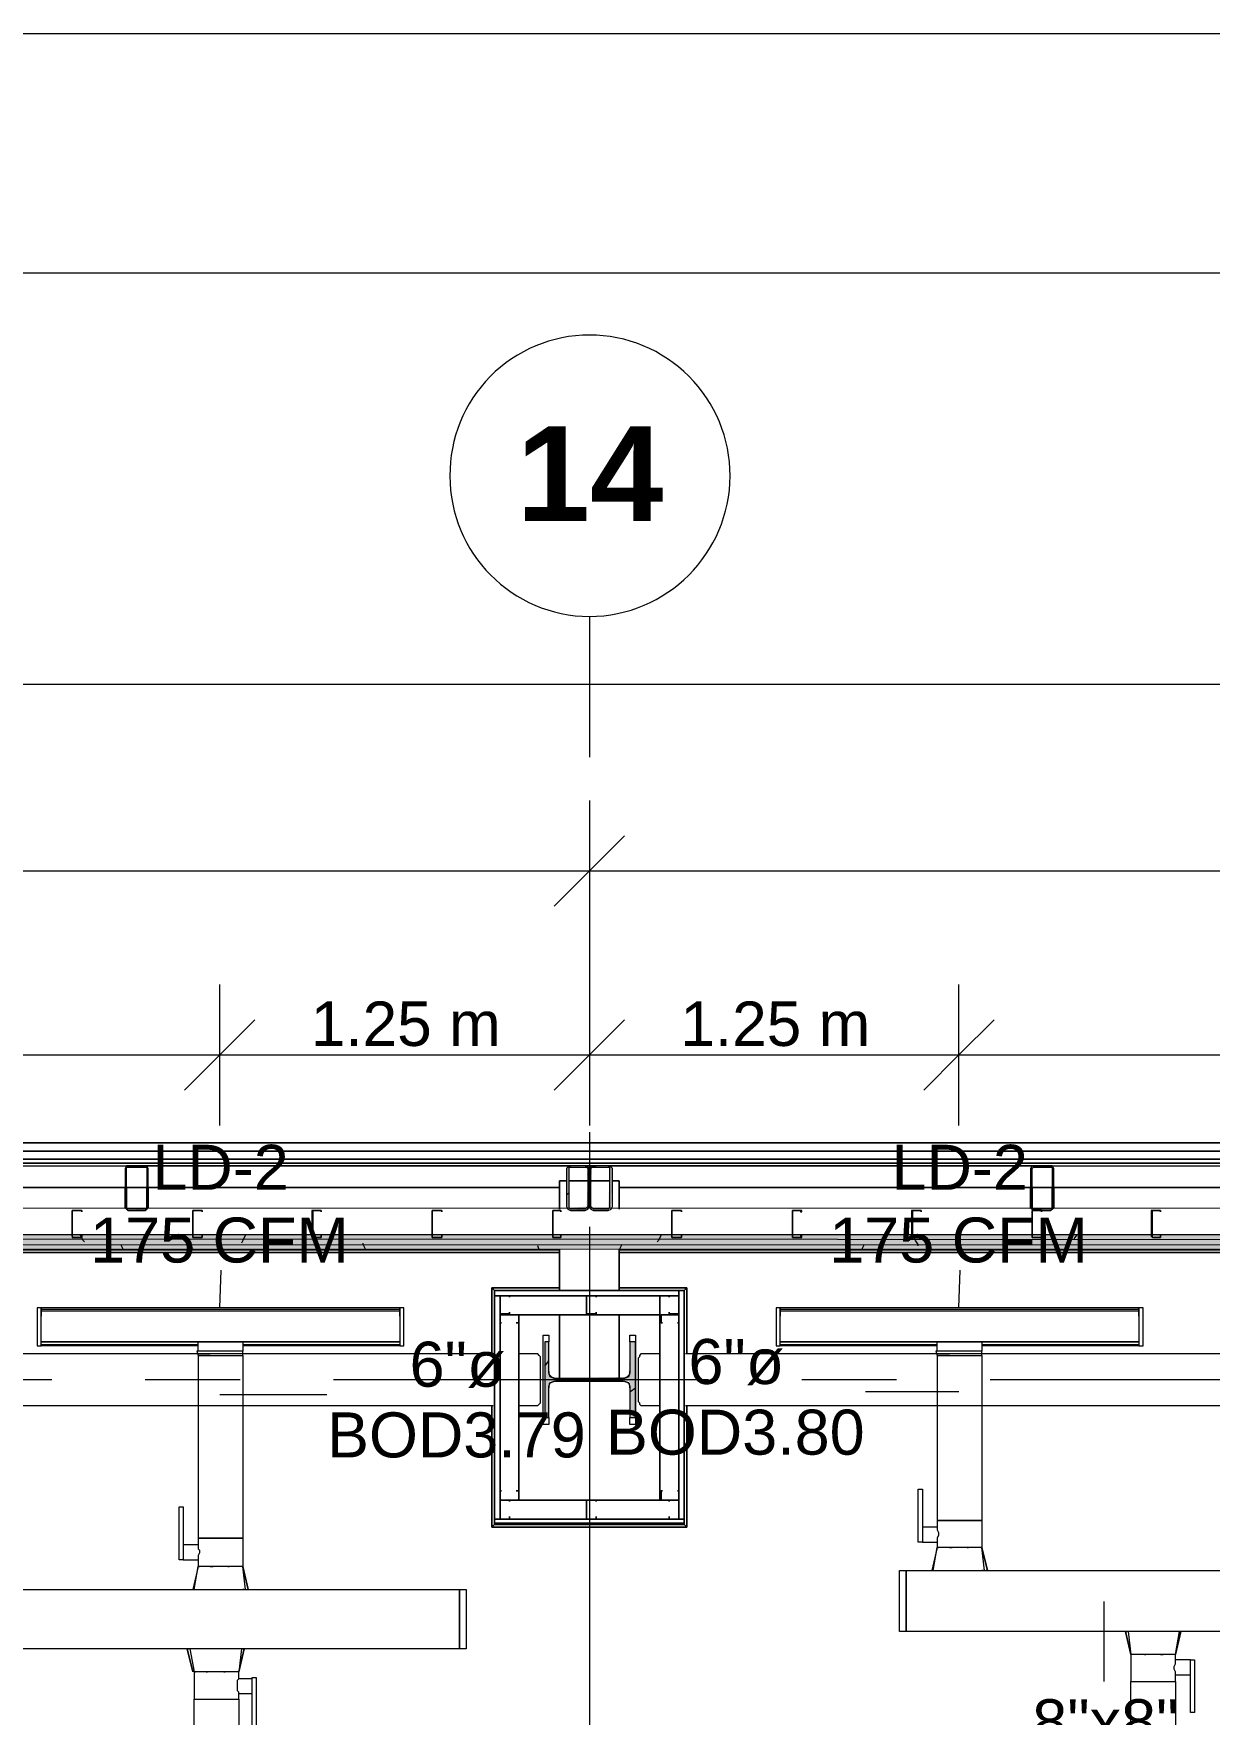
# Model space of a CAD drawing. Header units: metres. Extents: x 98 to 337, y -7 to 53.
# Drawn here: x 124.45 to 128.42, y 47.71 to 53.4 of the extents above; entities that cross this region are included whole.
import ezdxf

# ---------------------------------------------------------------- set-up
doc = ezdxf.new("R2010")
doc.units = ezdxf.units.M
doc.layers.add('HVAC - Ductos', color=5, linetype='Continuous', lineweight=0)
doc.layers.add('PDF_Text', color=7, linetype='Continuous', lineweight=0)
doc.layers.add('PDF_Geometry', color=7, linetype='Continuous', lineweight=0, true_color=0xaaaaaa)
doc.layers.add('PDF_Solid Fills', color=7, linetype='Continuous', lineweight=0, true_color=0xffffff)
doc.styles.add('PDF Helvetica', font='')
doc.styles.add('PDF Helvetica Bold', font='')
doc.styles.get('PDF Helvetica').set_extended_font_data('Helvetica')
doc.styles.get('PDF Helvetica Bold').set_extended_font_data('Helvetica', bold=True)

msp = doc.modelspace()

# ---------------------------------------------------------------- hatches: boundary and pattern name
at = {"layer": 'PDF_Solid Fills', "lineweight": 0, "transparency": 33554559}
h = msp.add_hatch(color=256, dxfattribs=at)
h.paths.add_polyline_path([(124.8282, 49.5557), (124.8282, 49.4228), (124.8327, 49.5557)])
h.paths.add_polyline_path([(124.7595, 49.5557), (124.7549, 49.5557), (124.7549, 49.4228)])
h.paths.add_polyline_path([(124.8327, 49.5603), (124.8327, 49.5649), (124.8282, 49.5649)])
h.paths.add_polyline_path([(124.8236, 49.5603), (124.8236, 49.5649), (124.7641, 49.5649)])
h.paths.add_polyline_path([(124.8236, 49.4137), (124.8236, 49.4183), (124.7641, 49.4183)])
for points in [[(126.2485, 49.4274), (126.2531, 49.4274), (126.2531, 49.4183), (126.2622, 49.4183), (126.3126, 49.4137), (126.3126, 49.4183), (126.3218, 49.4228), (126.3264, 49.5597), (126.3264, 49.5603), (126.3218, 49.5603), (126.3172, 49.4274), (126.2576, 49.4228), (126.2576, 49.5603), (126.3218, 49.5649), (126.2531, 49.5649), (126.2485, 49.5603)], [(158.9939, 49.3266), (142.4356, 49.3312), (105.9562, 49.3312), (105.9562, 49.3175), (158.9939, 49.3175)], [(158.9801, 49.2946), (158.9801, 49.3175), (105.9562, 49.3175), (105.9562, 49.2992), (158.9618, 49.2992)], [(105.9562, 49.2854), (158.9573, 49.2854), (158.9618, 49.2808), (158.9618, 49.2808), (158.9618, 49.2992), (105.9562, 49.2992)], [(126.4639, 48.9692), (126.4593, 48.8548), (126.4455, 48.8502), (126.2072, 48.8456), (126.2072, 48.8502), (126.1935, 48.8502), (126.1935, 48.8639), (126.189, 48.8639), (126.189, 48.9692), (126.1752, 48.9692), (126.1752, 48.7127), (126.189, 48.7127), (126.189, 48.8226), (126.1935, 48.8364), (126.4593, 48.8364), (126.4639, 48.8318), (126.4639, 48.7127), (126.4822, 48.7127), (126.4822, 48.9692)]]:
    msp.add_hatch(color=256, dxfattribs=at).paths.add_polyline_path(points)
h = msp.add_hatch(color=256, dxfattribs=at)
h.paths.add_polyline_path([(126.331, 49.4274), (126.331, 49.4183), (126.3401, 49.4228), (126.3356, 49.4274)])
h.paths.add_polyline_path([(126.3264, 49.4274), (126.331, 49.432), (126.3356, 49.5603), (126.3951, 49.5603), (126.3905, 49.4228), (126.3997, 49.4183), (126.3997, 49.4228), (126.4043, 49.5597), (126.4043, 49.5603), (126.3997, 49.5649), (126.331, 49.5649), (126.3264, 49.5603)])
h.paths.add_polyline_path([(126.3905, 49.4137), (126.3905, 49.4183), (126.3401, 49.4183)])
h = msp.add_hatch(color=256, dxfattribs=at)
h.paths.add_polyline_path([(127.8933, 49.5557), (127.8933, 49.4228), (127.8979, 49.5557)])
h.paths.add_polyline_path([(127.8246, 49.5557), (127.82, 49.5557), (127.82, 49.4228)])
h.paths.add_polyline_path([(127.8979, 49.5603), (127.8979, 49.5649), (127.8933, 49.5649)])
h.paths.add_polyline_path([(127.8888, 49.5603), (127.8888, 49.5649), (127.8246, 49.5649)])
h.paths.add_polyline_path([(127.8246, 49.4137), (127.8888, 49.4183), (127.8292, 49.4228), (127.8246, 49.4228)])

# ---------------------------------------------------------------- linework, layer by layer
at = {"layer": 'HVAC - Ductos', "lineweight": 0}
for points in [[(124.4571, 49.0839), (124.4571, 48.9555), (124.4708, 48.9555), (124.4708, 49.0839)], [(124.4708, 49.0747), (125.685, 49.0747), (125.685, 48.9692), (124.4708, 48.9692)], [(125.6987, 49.0839), (125.685, 49.0839), (125.685, 48.9555), (125.6987, 48.9555)], [(126.9587, 49.0839), (126.9587, 48.9555), (126.9724, 48.9555), (126.9724, 49.0839)], [(126.9724, 49.0747), (128.1865, 49.0747), (128.1865, 48.9692), (126.9724, 48.9692)], [(128.2003, 49.0839), (128.1865, 49.0839), (128.1865, 48.9555), (128.2003, 48.9555)], [(125.685, 48.9692), (124.4708, 48.9692)], [(128.1865, 48.9692), (126.9724, 48.9692)], [(127.4398, 48.4699), (127.4534, 48.4699), (127.4534, 48.2912), (127.4398, 48.2912)], [(124.9381, 48.4103), (124.9519, 48.4103), (124.9519, 48.2316), (124.9381, 48.2316)], [(127.5543, 48.2728), (127.5497, 48.2728), (127.5451, 48.2728), (127.5497, 48.2728)], [(127.6093, 48.2728), (127.6047, 48.2728)], [(125.0527, 48.2088), (125.0481, 48.2088), (125.0435, 48.2088), (125.0481, 48.2088)], [(125.1076, 48.2088), (125.1031, 48.2088)], [(127.3985, 48.195), (127.3985, 47.9888), (127.3756, 47.9888), (127.3756, 48.195)], [(129.4832, 47.9888), (127.3985, 47.9888), (127.3985, 48.195), (129.4832, 48.195)], [(123.9439, 48.1308), (125.8865, 48.1308), (125.8865, 47.9293), (123.9439, 47.9293)], [(125.8865, 47.9293), (125.8865, 48.1308), (125.9095, 48.1308), (125.9095, 47.9293)], [(128.2049, 47.9109), (128.2095, 47.9109)], [(128.2599, 47.9109), (128.2645, 47.9109), (128.269, 47.9109), (128.2645, 47.9109)], [(125.0894, 47.8514), (125.0939, 47.8514)], [(125.1993, 47.6544), (125.1856, 47.6544), (125.1856, 47.833), (125.1993, 47.833)]]:
    msp.add_lwpolyline(points, close=True, dxfattribs=at)
for points in [[(125.685, 49.0563), (125.685, 49.0609), (125.685, 49.0655), (125.685, 49.0839), (125.685, 49.0793), (124.4708, 49.0793), (124.4708, 49.0839), (124.4708, 49.0655), (124.4708, 49.0609), (124.4708, 49.0563)], [(125.685, 49.0839), (124.4708, 49.0839)], [(124.4708, 49.0609), (124.4708, 49.0655), (124.4708, 49.0701)], [(125.685, 49.0701), (125.685, 49.0655), (125.685, 49.0609)], [(128.1865, 49.0563), (128.1865, 49.0609), (128.1865, 49.0655), (128.1865, 49.0839), (128.1865, 49.0793), (126.9724, 49.0793), (126.9724, 49.0839), (126.9724, 49.0655), (126.9724, 49.0609), (126.9724, 49.0563)], [(128.1865, 49.0839), (126.9724, 49.0839)], [(126.9724, 49.0609), (126.9724, 49.0655), (126.9724, 49.0701)], [(128.1865, 49.0701), (128.1865, 49.0655), (128.1865, 49.0609)], [(124.4708, 49.0243), (124.4708, 49.0289)], [(124.4708, 49.0105), (124.4708, 49.0197)], [(125.685, 49.0289), (125.685, 49.0243)], [(125.685, 49.0197), (125.685, 49.0105)], [(126.9724, 49.0243), (126.9724, 49.0289)], [(126.9724, 49.0105), (126.9724, 49.0197)], [(128.1865, 49.0289), (128.1865, 49.0243)], [(128.1865, 49.0197), (128.1865, 49.0105)], [(125.0023, 48.9555), (124.4708, 48.9555), (124.4708, 48.9601), (124.4708, 48.9784), (124.4708, 48.9876)], [(124.4708, 48.9738), (124.4708, 48.9784), (124.4708, 48.983)], [(124.4708, 48.9601), (125.0023, 48.9601)], [(125.0023, 48.9372), (125.0023, 48.9692), (125.0114, 48.9692), (125.0252, 48.9692), (125.039, 48.9692), (125.0573, 48.9692), (125.0756, 48.9692), (125.0985, 48.9692), (125.1168, 48.9692), (125.1306, 48.9692), (125.1443, 48.9692), (125.1489, 48.9692), (125.1534, 48.9692), (125.1534, 48.9372), (125.1489, 48.9372), (125.1306, 48.9372), (125.1076, 48.9372), (125.0756, 48.9372), (125.0481, 48.9372), (125.0206, 48.9372), (125.0069, 48.9372), (124.9977, 48.9372), (125.0023, 48.9235), (125.0069, 48.9235), (125.0252, 48.9235), (125.0481, 48.9235), (125.0756, 48.9235), (125.1076, 48.9235), (125.1306, 48.9235), (125.1489, 48.9235), (125.1534, 48.9235), (125.1534, 48.9372)], [(125.685, 48.9876), (125.685, 48.9784), (125.685, 48.9601), (125.685, 48.9555), (125.1534, 48.9555)], [(125.1534, 48.9601), (125.685, 48.9601)], [(125.685, 48.983), (125.685, 48.9784), (125.685, 48.9738)], [(127.5039, 48.9555), (126.9724, 48.9555), (126.9724, 48.9601), (126.9724, 48.9784), (126.9724, 48.9876)], [(126.9724, 48.9738), (126.9724, 48.9784), (126.9724, 48.983)], [(126.9724, 48.9601), (127.5039, 48.9601)], [(127.5039, 48.9372), (127.5039, 48.9692), (127.5131, 48.9692), (127.5268, 48.9692), (127.5405, 48.9692), (127.5589, 48.9692), (127.5772, 48.9692), (127.6001, 48.9692), (127.6184, 48.9692), (127.6322, 48.9692), (127.6459, 48.9692), (127.6505, 48.9692), (127.6551, 48.9692), (127.6551, 48.9372), (127.6505, 48.9372), (127.6322, 48.9372), (127.6093, 48.9372), (127.5772, 48.9372), (127.5497, 48.9372), (127.5222, 48.9372), (127.5085, 48.9372), (127.4993, 48.9372), (127.5039, 48.9235), (127.5085, 48.9235), (127.5268, 48.9235), (127.5497, 48.9235), (127.5772, 48.9235), (127.6093, 48.9235), (127.6322, 48.9235), (127.6505, 48.9235), (127.6551, 48.9235), (127.6551, 48.9372)], [(128.1865, 48.9876), (128.1865, 48.9784), (128.1865, 48.9601), (128.1865, 48.9555), (127.6551, 48.9555)], [(127.6551, 48.9601), (128.1865, 48.9601)], [(128.1865, 48.983), (128.1865, 48.9784), (128.1865, 48.9738)], [(125.1489, 48.9235), (125.1534, 48.9235), (125.1534, 48.305), (125.1489, 48.305), (125.1443, 48.305), (125.1306, 48.305), (125.1168, 48.305), (125.0985, 48.305), (125.0756, 48.305), (125.0573, 48.305), (125.039, 48.305), (125.0252, 48.305), (125.0114, 48.305), (125.0023, 48.305), (125.0023, 48.282), (124.9519, 48.282), (124.9519, 48.2774), (124.9519, 48.2683), (124.9519, 48.2637), (124.9519, 48.2592), (124.9519, 48.25), (124.9519, 48.2454), (124.9519, 48.2408), (124.9519, 48.2362), (124.9519, 48.2316), (125.0023, 48.2316), (125.0023, 48.2088), (125.0069, 48.2088), (125.0023, 48.2088)], [(125.0435, 48.9235), (125.039, 48.9235), (125.0252, 48.9235), (125.0114, 48.9235), (125.0069, 48.9235), (125.0023, 48.9235), (125.0023, 48.305), (125.0114, 48.305), (125.0252, 48.305), (125.039, 48.305), (125.0573, 48.305), (125.0756, 48.305), (125.0985, 48.305), (125.1168, 48.305), (125.1306, 48.305), (125.1443, 48.305), (125.1489, 48.305), (125.1534, 48.305), (125.1534, 48.2088), (125.1489, 48.2088), (125.1443, 48.2088), (125.1306, 48.2088), (125.1168, 48.2088), (125.0985, 48.2088), (125.0756, 48.2088), (125.0573, 48.2088), (125.039, 48.2088), (125.0252, 48.2088), (125.0114, 48.2088), (125.0069, 48.2088), (125.0023, 48.2088), (124.9839, 48.1308)], [(125.0527, 48.9235), (125.0573, 48.9235), (125.0756, 48.9235), (125.0985, 48.9235), (125.1031, 48.9235)], [(125.0985, 48.9372), (125.0894, 48.9372)], [(125.1076, 48.9235), (125.1168, 48.9235), (125.1306, 48.9235), (125.1443, 48.9235)], [(127.6505, 48.9235), (127.6551, 48.9235), (127.6551, 48.3645), (127.6505, 48.3645), (127.6459, 48.3645), (127.6322, 48.3645), (127.6184, 48.3645), (127.6001, 48.3645), (127.5772, 48.3645), (127.5589, 48.3645), (127.5405, 48.3645), (127.5268, 48.3645), (127.5131, 48.3645), (127.5039, 48.3645), (127.5039, 48.3416), (127.4534, 48.3416), (127.4534, 48.337), (127.4534, 48.3324), (127.4534, 48.3232), (127.4534, 48.3187), (127.4534, 48.3095), (127.4534, 48.305), (127.4534, 48.3004), (127.4534, 48.2958), (127.4534, 48.2912), (127.5039, 48.2912), (127.5039, 48.2728), (127.5085, 48.2728), (127.5039, 48.2728)], [(127.5451, 48.9235), (127.5405, 48.9235), (127.5268, 48.9235), (127.5131, 48.9235), (127.5085, 48.9235), (127.5039, 48.9235), (127.5039, 48.3645), (127.5131, 48.3645), (127.5268, 48.3645), (127.5405, 48.3645), (127.5589, 48.3645), (127.5772, 48.3645), (127.6001, 48.3645), (127.6184, 48.3645), (127.6322, 48.3645), (127.6459, 48.3645), (127.6505, 48.3645), (127.6551, 48.3645), (127.6551, 48.2728), (127.6505, 48.2728), (127.6459, 48.2728), (127.6322, 48.2728), (127.6184, 48.2728), (127.6001, 48.2728), (127.5772, 48.2728), (127.5589, 48.2728), (127.5405, 48.2728), (127.5268, 48.2728), (127.5131, 48.2728), (127.5085, 48.2728), (127.5039, 48.2728), (127.4856, 48.195)], [(127.5543, 48.9235), (127.5589, 48.9235), (127.5772, 48.9235), (127.6001, 48.9235), (127.6047, 48.9235)], [(127.6093, 48.9235), (127.6184, 48.9235), (127.6322, 48.9235), (127.6459, 48.9235)], [(127.5039, 48.3416), (127.5039, 48.337), (127.5039, 48.3324), (127.5085, 48.3232), (127.5085, 48.3141), (127.5039, 48.305), (127.5039, 48.3004), (127.5039, 48.2958), (127.5039, 48.2912)], [(125.0023, 48.282), (125.0023, 48.2774), (125.0023, 48.2683), (125.0069, 48.2637), (125.0069, 48.2546), (125.0023, 48.2454), (125.0023, 48.2362), (125.0023, 48.2316)], [(127.4901, 48.195), (127.5039, 48.2728), (127.4856, 48.195), (127.4901, 48.195), (127.4947, 48.195), (127.5039, 48.195)], [(127.6597, 48.195), (127.6551, 48.195), (127.6643, 48.195), (127.6551, 48.2728)], [(127.6734, 48.195), (127.6551, 48.2728), (127.6734, 48.195)], [(124.9885, 48.1308), (125.0023, 48.2088), (124.9839, 48.1308), (124.9885, 48.1308), (124.9931, 48.1308), (125.0023, 48.1308)], [(125.158, 48.1308), (125.1534, 48.1308), (125.1626, 48.1308), (125.1534, 48.2088)], [(125.1718, 48.1308), (125.1534, 48.2088), (125.1718, 48.1308)], [(127.5085, 48.195), (127.5268, 48.195)], [(127.5314, 48.195), (127.536, 48.195), (127.5451, 48.195), (127.5589, 48.195), (127.5635, 48.195), (127.568, 48.195), (127.5909, 48.195), (127.5955, 48.195), (127.6001, 48.195), (127.6139, 48.195), (127.623, 48.195), (127.6276, 48.195), (127.6322, 48.195), (127.6505, 48.195)], [(127.6734, 48.195), (127.6689, 48.195)], [(125.0069, 48.1308), (125.0252, 48.1308)], [(125.0298, 48.1308), (125.0344, 48.1308), (125.0435, 48.1308), (125.0573, 48.1308), (125.0618, 48.1308), (125.0664, 48.1308), (125.0894, 48.1308), (125.0939, 48.1308), (125.0985, 48.1308), (125.1122, 48.1308), (125.1214, 48.1308), (125.126, 48.1308), (125.1306, 48.1308), (125.1489, 48.1308)], [(125.1672, 48.1308), (125.1718, 48.1308)], [(128.1591, 47.9888), (128.1499, 47.9888), (128.1453, 47.9888), (128.1407, 47.9888), (128.1591, 47.9109), (128.1407, 47.9888), (128.1453, 47.9888)], [(128.1499, 47.9888), (128.1591, 47.9109)], [(128.3057, 47.9888), (128.2873, 47.9888), (128.2827, 47.9888), (128.2782, 47.9888), (128.269, 47.9888), (128.2553, 47.9888), (128.2507, 47.9888), (128.2461, 47.9888), (128.2232, 47.9888), (128.2187, 47.9888), (128.2141, 47.9888), (128.2003, 47.9888), (128.1911, 47.9888), (128.1865, 47.9888), (128.182, 47.9888), (128.1637, 47.9888)], [(128.3286, 47.9888), (128.324, 47.9888), (128.3194, 47.9888), (128.3103, 47.9888)], [(128.3286, 47.9888), (128.3103, 47.9109), (128.3286, 47.9888)], [(128.3103, 47.9109), (128.324, 47.9888)], [(124.9885, 47.9293), (124.9793, 47.9293), (124.9747, 47.9293), (124.9702, 47.9293), (124.9656, 47.9293), (124.9702, 47.9293), (124.9656, 47.9293), (124.9702, 47.9293)], [(124.9656, 47.9293), (124.9839, 47.8514), (124.9656, 47.9293)], [(124.9747, 47.9293), (124.9885, 47.8514), (124.9931, 47.8514)], [(125.1534, 47.9293), (125.158, 47.9293), (125.1398, 47.8514), (125.1352, 47.8514), (125.1306, 47.8514), (125.126, 47.8514), (125.1168, 47.8514), (125.0985, 47.8514), (125.0802, 47.8514), (125.0618, 47.8514), (125.0435, 47.8514), (125.0252, 47.8514), (125.0069, 47.8514), (124.9977, 47.8514), (124.9931, 47.8514), (124.9885, 47.8514), (124.9885, 47.7597), (124.9977, 47.7597), (125.0069, 47.7597), (125.0252, 47.7597), (125.0435, 47.7597), (125.0618, 47.7597), (125.0802, 47.7597), (125.0985, 47.7597), (125.1168, 47.7597), (125.126, 47.7597), (125.1352, 47.7597), (125.1398, 47.7597), (125.1398, 47.778), (125.1856, 47.778)], [(125.0114, 47.9293), (125.0069, 47.9293), (124.9931, 47.9293)], [(125.0435, 47.9293), (125.0298, 47.9293), (125.0206, 47.9293), (125.016, 47.9293)], [(125.0756, 47.9293), (125.0527, 47.9293), (125.0481, 47.9293)], [(125.1489, 47.9293), (125.1398, 47.8514), (125.158, 47.9293), (125.1534, 47.9293), (125.1443, 47.9293), (125.1352, 47.9293), (125.1168, 47.9293), (125.1076, 47.9293), (125.0939, 47.9293), (125.0848, 47.9293), (125.0802, 47.9293)], [(128.3607, 47.8926), (128.3744, 47.8926), (128.3744, 47.7139), (128.3607, 47.7139), (128.3607, 47.8926), (128.3103, 47.8926), (128.3103, 47.9109), (128.3057, 47.9109), (128.3011, 47.9109), (128.2873, 47.9109), (128.2736, 47.9109), (128.2553, 47.9109), (128.2369, 47.9109), (128.2141, 47.9109), (128.1957, 47.9109), (128.182, 47.9109), (128.1682, 47.9109), (128.1637, 47.9109), (128.1591, 47.9109), (128.1591, 47.8193), (128.1637, 47.8193), (128.1682, 47.8193), (128.182, 47.8193), (128.1957, 47.8193), (128.2141, 47.8193), (128.2369, 47.8193), (128.2553, 47.8193), (128.2736, 47.8193), (128.2873, 47.8193), (128.3011, 47.8193), (128.3103, 47.8193), (128.3103, 47.8422), (128.3607, 47.8422), (128.3607, 47.8468), (128.3607, 47.8514), (128.3607, 47.8605), (128.3607, 47.8651), (128.3607, 47.8696), (128.3607, 47.8788), (128.3607, 47.8834), (128.3607, 47.888)], [(128.1865, 47.9109), (128.182, 47.9109)], [(128.2369, 47.9109), (128.2324, 47.9109)], [(128.3057, 47.9109), (128.3011, 47.9109)], [(128.3103, 47.8422), (128.3103, 47.8468), (128.3103, 47.8514), (128.3057, 47.8605), (128.3057, 47.8696), (128.3103, 47.8788), (128.3103, 47.8834), (128.3103, 47.888), (128.3103, 47.8926)], [(125.0114, 47.8514), (125.0069, 47.8514)], [(125.039, 47.8514), (125.0344, 47.8514), (125.0298, 47.8514), (125.0344, 47.8514)], [(125.0664, 47.8514), (125.0618, 47.8514), (125.0573, 47.8514)], [(125.1168, 47.8514), (125.1122, 47.8514)], [(125.1306, 47.8514), (125.126, 47.8514)], [(125.1856, 47.7826), (125.1856, 47.7872), (125.1856, 47.7918), (125.1856, 47.801), (125.1856, 47.8055), (125.1856, 47.8101), (125.1856, 47.8193), (125.1856, 47.8239), (125.1856, 47.8285), (125.1398, 47.8285), (125.1398, 47.8514), (125.1352, 47.8514)], [(125.1398, 47.778), (125.1398, 47.7826), (125.1352, 47.7872), (125.1352, 47.7918), (125.1352, 47.801), (125.1352, 47.8101), (125.1352, 47.8193), (125.1352, 47.8239), (125.1398, 47.8285)], [(128.1591, 46.7151), (128.1591, 47.8193), (128.1637, 47.8193), (128.1682, 47.8193), (128.182, 47.8193), (128.1957, 47.8193), (128.2141, 47.8193), (128.2369, 47.8193), (128.2553, 47.8193), (128.2736, 47.8193), (128.2873, 47.8193), (128.3011, 47.8193), (128.3103, 47.8193), (128.3103, 46.7151)], [(124.9885, 46.683), (124.9885, 47.7597), (124.9977, 47.7597), (125.0069, 47.7597), (125.0252, 47.7597), (125.0435, 47.7597), (125.0618, 47.7597), (125.0802, 47.7597), (125.0985, 47.7597), (125.1168, 47.7597), (125.126, 47.7597), (125.1352, 47.7597), (125.1398, 47.7597), (125.1398, 46.683)]]:
    msp.add_lwpolyline(points, dxfattribs=at)
at = {"layer": 'PDF_Geometry', "color": 7, "lineweight": 0}
msp.add_lwpolyline([(188.0788, 53.3989), (188.0788, -6.5801), (98.1077, -6.5801), (98.1077, 53.3989)], close=True, dxfattribs=at)
msp.add_lwpolyline([(187.6018, 52.5879), (99.2073, 52.5879), (99.2073, -5.9158), (187.6018, -5.9158)], dxfattribs=at)
at = {"layer": 'PDF_Geometry', "lineweight": 0}
msp.add_lwpolyline([(126.3264, 52.3781, 0.41662), (125.8545, 51.9015, 0.41303), (126.3264, 51.4251, 0.41105), (126.8029, 51.9015, 0.414636)], format="xyb", close=True, dxfattribs=at)
for points in [[(126.3264, 51.4251), (126.3264, 50.9486)], [(107.6972, 51.196), (158.751, 51.196)], [(126.3264, 50.8019), (126.3264, 50.5637), (126.3264, 50.3255)], [(126.3264, 50.7882), (126.3264, 50.6278)], [(126.4455, 50.6829), (126.3264, 50.5637), (126.2072, 50.4446)], [(107.6972, 50.5637), (117.1309, 50.5637), (126.3264, 50.5637), (135.5219, 50.5637), (144.7219, 50.5637), (153.9174, 50.5637), (158.751, 50.5637)], [(126.3264, 50.4721), (126.3264, 49.8352)], [(125.0756, 49.7023), (125.0756, 49.9406), (125.0756, 50.1789)], [(126.3264, 50.1789), (126.3264, 49.9406), (126.3264, 49.7023)], [(127.5772, 49.7023), (127.5772, 49.9406), (127.5772, 50.1789)], [(125.1947, 50.0597), (125.0756, 49.9406), (124.9565, 49.8215)], [(126.4455, 50.0597), (126.3264, 49.9406), (126.2072, 49.8215)], [(127.6963, 50.0597), (127.5772, 49.9406), (127.458, 49.8215)], [(118.5054, 49.9406), (120.3565, 49.9406), (122.9038, 49.9406), (125.0756, 49.9406), (126.3264, 49.9406), (127.5772, 49.9406), (129.9963, 49.9406), (132.081, 49.9406), (134.2298, 49.9406), (135.5219, 49.9406), (137.0338, 49.9406), (138.8665, 49.9406), (141.2077, 49.9406), (143.3749, 49.9406), (144.7219, 49.9406), (146.0735, 49.9406), (148.2132, 49.9406), (150.4078, 49.9406), (152.5062, 49.9406), (153.9174, 49.9406), (156.4373, 49.9406)], [(124.8327, 49.6428), (124.7549, 49.6428)], [(126.363, 49.6428), (126.2898, 49.6428)], [(126.3264, 49.6795), (126.3264, 49.519)], [(127.8979, 49.6428), (127.82, 49.6428)], [(123.2337, 49.5649), (121.7905, 49.5649), (123.2612, 49.5649), (124.7915, 49.5649), (126.2622, 49.5649), (124.8236, 49.5649)], [(123.2887, 49.5649), (124.7641, 49.5649)], [(124.8282, 49.5557), (124.8327, 49.5557)], [(126.3218, 49.5145), (126.2576, 49.5145), (126.3035, 49.5145), (126.3081, 49.5145), (126.3126, 49.5145), (126.3172, 49.5145), (126.3218, 49.5145), (126.3172, 49.5145), (126.3126, 49.5145), (126.3081, 49.5145), (126.3035, 49.5145)], [(126.3218, 49.5374), (126.3264, 49.5466), (126.331, 49.5512)], [(126.331, 49.5145), (126.3951, 49.5145), (126.3493, 49.5145), (126.3447, 49.5145), (126.3401, 49.5145), (126.3356, 49.5145), (126.331, 49.5145), (126.3356, 49.5145), (126.3401, 49.5145), (126.3447, 49.5145), (126.3493, 49.5145)], [(126.3401, 49.5603), (126.3493, 49.5649)], [(127.8292, 49.5649), (126.3905, 49.5649), (127.8567, 49.5649), (129.3915, 49.5649), (130.8623, 49.5649), (129.4236, 49.5649)], [(127.82, 49.5328), (127.8246, 49.5374)], [(127.8521, 49.5603), (127.8567, 49.5649)], [(127.8888, 49.5649), (129.3641, 49.5649)], [(124.7549, 49.4228), (124.7549, 49.4916)], [(124.7549, 49.4825), (124.7595, 49.487)], [(124.7595, 49.4916), (124.7595, 49.4228), (124.7595, 49.4183)], [(124.8282, 49.4183), (124.8282, 49.4228), (124.8282, 49.4916)], [(124.8327, 49.4916), (124.8327, 49.4228)], [(126.2485, 49.4687), (126.2576, 49.4733)], [(127.82, 49.4228), (127.82, 49.4916)], [(127.8246, 49.4916), (127.8246, 49.4228), (127.8246, 49.4183)], [(127.8933, 49.4183), (127.8933, 49.4228), (127.8933, 49.4916)], [(127.8979, 49.4916), (127.8979, 49.4228)], [(159.0855, 49.4137), (159.0855, 49.4183), (105.9562, 49.4228)], [(126.3264, 49.3588), (126.3264, 48.8822)], [(127.0137, 49.345), (127.0137, 49.3496)], [(158.9801, 37.1027), (158.9801, 49.2808), (158.9801, 49.2946), (158.9801, 49.3129), (105.9562, 49.3175)], [(158.9618, 37.1027), (158.9618, 49.2808), (158.9618, 49.2946), (105.9562, 49.2992)], [(105.9562, 49.2854), (158.9481, 49.2808), (158.9481, 37.1027), (148.5247, 37.1027), (148.5247, 37.089), (158.9481, 37.089), (148.5247, 37.089), (148.5247, 37.1027), (158.9481, 37.1027)], [(125.3871, 49.3312), (124.9839, 49.3312), (124.5762, 49.3312), (124.173, 49.3312), (123.7652, 49.3312), (123.362, 49.3312), (122.9542, 49.3312), (122.5511, 49.3312)], [(124.5945, 49.3221), (124.5991, 49.3221)], [(124.6174, 49.3084), (124.6128, 49.3129), (124.6036, 49.3312)], [(124.7503, 49.2808), (124.7411, 49.2992)], [(124.929, 49.3312), (124.9198, 49.3175)], [(124.9839, 49.2854), (124.9747, 49.2992), (124.9656, 49.3129)], [(124.9839, 49.3266), (124.9839, 49.3312)], [(125.1626, 49.3312), (125.1534, 49.3129), (125.1489, 49.3038)], [(127.4168, 49.3312), (127.0137, 49.3312), (126.6059, 49.3312), (126.2027, 49.3312), (125.7949, 49.3312), (125.3917, 49.3312)], [(125.5704, 49.2808), (125.5612, 49.2992), (125.5612, 49.3038)], [(126.1569, 49.2808), (126.1523, 49.2946)], [(126.4363, 49.2992), (126.4272, 49.2808)], [(126.5692, 49.3312), (126.5601, 49.3129), (126.5555, 49.3084)], [(126.6059, 49.3221), (126.6105, 49.3221)], [(127.2565, 49.2992), (127.2473, 49.2808)], [(128.2278, 49.3312), (127.8246, 49.3312), (127.4214, 49.3312)], [(127.4398, 49.2946), (127.4398, 49.2992), (127.4306, 49.3129), (127.426, 49.3221)], [(127.481, 49.2854), (127.481, 49.2808)], [(127.9758, 49.3312), (127.9666, 49.3175)], [(130.2575, 49.3312), (129.8543, 49.3312), (129.4465, 49.3312), (129.0434, 49.3312), (128.6356, 49.3312), (128.2324, 49.3312)], [(117.2318, 49.2808), (126.2256, 49.2808)], [(126.2256, 49.2808), (117.2318, 49.2808)], [(126.4272, 49.2808), (135.421, 49.2808)], [(135.421, 49.2808), (126.4272, 49.2808)], [(125.0756, 49.0839), (125.0802, 49.2121)], [(127.5772, 49.0839), (127.5818, 49.2121)], [(125.9965, 48.9281), (125.9965, 49.1525)], [(125.9965, 48.9281), (125.9965, 49.1525)], [(126.6471, 48.3691), (126.6471, 48.3553), (126.0057, 48.3553), (126.0057, 48.3508), (126.0011, 48.3462), (125.9965, 48.3462), (125.9965, 48.3416), (126.6563, 48.3416), (125.9965, 48.3416), (125.9965, 48.754), (125.9965, 48.3416), (125.9965, 48.754), (125.9965, 48.3416), (125.9965, 48.3462), (126.0011, 48.3462), (126.0057, 48.3508), (126.0057, 48.3553), (126.0057, 49.1434), (126.2256, 49.1434), (126.0057, 49.1434), (126.2256, 49.1434), (126.0057, 49.1434), (126.0011, 49.1479), (126.0011, 49.1525), (125.9965, 49.1525), (126.2256, 49.1525), (125.9965, 49.1525), (126.0011, 49.1525), (126.0011, 49.1479), (126.0057, 49.1434), (126.0057, 48.3508), (126.0057, 49.1434), (126.0057, 48.3508), (126.0057, 49.1434), (126.0057, 49.1251), (126.0057, 48.3691), (126.024, 48.3691), (126.024, 49.1251), (126.0057, 49.1251), (126.6287, 49.1251), (126.6287, 49.1434)], [(126.6287, 49.1434), (126.6471, 49.1434), (126.5647, 49.1434), (126.0057, 49.1434), (126.0057, 48.3553), (126.0057, 49.1434), (126.6287, 49.1434), (126.6287, 48.3691), (126.6471, 48.3691), (126.6471, 49.1434), (126.6471, 48.3553), (126.0057, 48.3553), (126.6471, 48.3553), (126.0057, 48.3553), (126.0057, 48.4332), (126.0057, 49.0609), (126.0057, 49.1434), (126.0057, 48.3553), (126.0057, 48.3508), (126.0011, 48.3462), (125.9965, 48.3462), (125.9965, 48.3416), (126.6563, 48.3416), (126.6563, 48.3462), (126.6517, 48.3462), (126.6471, 48.3508), (126.6471, 48.3553), (126.6471, 48.3508), (126.6517, 48.3462), (126.6563, 48.3462), (126.6563, 48.3416), (126.6563, 48.3462), (126.6517, 48.3462), (126.6471, 48.3508), (126.6471, 48.3553), (126.0057, 48.3553), (126.0057, 48.3508), (126.0011, 48.3462), (125.9965, 48.3462), (125.9965, 48.3416), (126.6563, 48.3416)], [(126.2256, 49.1434), (126.0057, 49.1434), (126.2256, 49.1434)], [(126.0057, 49.1434), (126.0057, 48.3553), (126.0057, 49.1434)], [(126.2256, 49.1434), (126.0057, 49.1434), (126.2256, 49.1434)], [(126.6471, 49.1434), (126.0057, 49.1434), (126.6471, 49.1434)], [(126.6471, 48.3691), (126.0057, 48.3691), (126.0057, 48.3553), (126.6471, 48.3553), (126.6471, 49.1434), (126.6471, 48.3508), (126.6471, 49.1434), (126.4272, 49.1434), (126.6471, 49.1434), (126.4272, 49.1434), (126.6471, 49.1434), (126.6471, 48.3553), (126.6471, 48.3508), (126.6517, 48.3462), (126.6563, 48.3462), (126.6563, 48.3416)], [(126.6563, 49.1525), (126.4272, 49.1525)], [(126.4272, 49.1525), (126.6563, 49.1525)], [(126.6471, 49.1434), (126.4272, 49.1434)], [(126.4272, 49.1434), (126.6471, 49.1434)], [(126.6563, 49.1525), (126.6517, 49.1525), (126.6517, 49.1479), (126.6471, 49.1434)], [(126.6471, 49.1434), (126.6517, 49.1479), (126.6517, 49.1525), (126.6563, 49.1525)], [(126.6471, 48.3553), (126.6471, 49.1434), (126.6471, 48.3553)], [(126.6563, 48.9281), (126.6563, 49.1525)], [(126.6563, 49.1525), (126.6563, 48.9281)], [(126.2256, 49.0609), (126.2256, 48.8456), (126.2256, 49.0609)], [(126.4272, 48.8456), (126.4272, 49.0609), (126.4272, 48.8456), (126.4409, 48.8456), (126.4547, 48.8502), (126.4639, 48.8593), (126.4639, 48.8685)], [(126.189, 48.7127), (126.189, 48.6898), (126.1706, 48.6898), (126.1706, 48.9922), (126.189, 48.9922), (126.189, 48.9692)], [(126.4639, 48.9692), (126.4639, 48.9922), (126.4822, 48.9922), (126.4822, 48.6898), (126.4639, 48.6898), (126.4639, 48.7127)], [(126.0011, 48.9281), (122.3266, 48.9281)], [(126.0881, 48.754), (126.1431, 48.754), (126.1477, 48.754), (126.1523, 48.754), (126.1569, 48.7586), (126.1614, 48.7631), (126.1614, 48.7677), (126.1614, 48.7768), (126.1614, 48.9052), (126.1614, 48.9143), (126.1614, 48.9189), (126.1569, 48.9235), (126.1523, 48.9281), (126.1477, 48.9281), (126.1431, 48.9281), (126.0881, 48.9281)], [(126.1752, 48.8868), (126.189, 48.9052)], [(126.5647, 48.9281), (126.5097, 48.9281), (126.5051, 48.9281), (126.5005, 48.9281), (126.4959, 48.9235), (126.4959, 48.9189), (126.4913, 48.9143), (126.4913, 48.9052), (126.4913, 48.7768), (126.4913, 48.7677), (126.4959, 48.7631), (126.4959, 48.7586), (126.5005, 48.754), (126.5051, 48.754), (126.5097, 48.754), (126.5647, 48.754)], [(130.3629, 48.9281), (126.6517, 48.9281)], [(124.5074, 48.841), (123.2383, 48.841)], [(125.1443, 48.841), (124.8236, 48.841)], [(126.7296, 48.841), (125.4605, 48.841)], [(126.189, 48.8685), (126.189, 48.8593), (126.1981, 48.8502), (126.2118, 48.8456), (126.2256, 48.8456)], [(126.4639, 48.8272), (126.4547, 48.8318), (126.4409, 48.8364), (126.2118, 48.8364), (126.1981, 48.8318), (126.189, 48.8272)], [(126.3264, 48.8822), (126.3264, 47.4619)], [(127.3664, 48.841), (127.0457, 48.841)], [(128.9517, 48.841), (127.6826, 48.841)], [(125.0756, 48.7906), (125.4375, 48.7906)], [(126.189, 48.8226), (126.189, 48.8135)], [(126.4639, 48.8135), (126.4639, 48.8226)], [(126.4639, 48.7998), (126.4822, 48.8135)], [(127.5772, 48.7998), (127.261, 48.7998)], [(122.3266, 48.754), (126.0011, 48.754)], [(126.6517, 48.754), (130.3629, 48.754)], [(126.6563, 48.3416), (126.6563, 48.754)], [(126.6563, 48.754), (126.6563, 48.3416)], [(126.0057, 48.3553), (126.6471, 48.3553), (126.0057, 48.3553)], [(126.0057, 48.3508), (126.6471, 48.3508)], [(126.6471, 48.3508), (126.0057, 48.3508)], [(128.0674, 48.0896), (128.0674, 47.8193)]]:
    msp.add_lwpolyline(points, dxfattribs=at)
for points in [[(123.2612, 49.6428), (124.7915, 49.6428), (123.2612, 49.6428), (121.7264, 49.6428), (120.196, 49.6428), (121.7264, 49.6428)], [(126.3264, 49.6428), (127.8567, 49.6428), (129.3915, 49.6428), (127.8567, 49.6428), (126.3264, 49.6428), (124.7915, 49.6428)], [(124.7915, 49.6153), (123.2612, 49.6153)], [(124.7915, 49.5878), (123.2612, 49.5878)], [(124.7915, 49.5741), (123.2612, 49.5741)], [(126.3264, 49.6153), (124.7915, 49.6153)], [(126.3264, 49.5878), (124.7915, 49.5878)], [(126.3264, 49.5741), (124.7915, 49.5741)], [(127.8567, 49.6153), (126.3264, 49.6153)], [(127.8567, 49.5878), (126.3264, 49.5878)], [(127.8567, 49.5741), (126.3264, 49.5741)], [(129.3915, 49.6153), (127.8567, 49.6153)], [(129.3915, 49.5878), (127.8567, 49.5878)], [(129.3915, 49.5741), (127.8567, 49.5741)], [(124.7549, 49.4228), (124.7595, 49.4183), (124.7641, 49.4137), (124.8236, 49.4137), (124.8282, 49.4183), (124.8327, 49.4228), (124.8327, 49.5557), (124.8282, 49.5649), (124.8236, 49.5649), (124.7641, 49.5649), (124.7595, 49.5649), (124.7549, 49.5557)], [(124.8236, 49.4183), (124.7641, 49.4183), (124.7595, 49.4183), (124.7595, 49.4228), (124.7595, 49.5557), (124.7595, 49.5603), (124.7641, 49.5603), (124.8236, 49.5603), (124.8282, 49.5603), (124.8282, 49.5557), (124.8282, 49.4228), (124.8282, 49.4183)], [(126.2485, 49.5145), (126.2256, 49.5145)], [(126.2256, 49.5145), (126.2256, 49.4183)], [(126.2622, 49.4137), (126.3126, 49.4137), (126.3218, 49.4183), (126.3264, 49.4274), (126.3264, 49.5557), (126.3218, 49.5603), (126.3126, 49.5649), (126.2622, 49.5649), (126.2531, 49.5603), (126.2485, 49.5557), (126.2485, 49.4274), (126.2531, 49.4183)], [(126.2622, 49.4183), (126.2576, 49.4228), (126.2576, 49.4274), (126.2576, 49.5557), (126.2576, 49.5603), (126.2622, 49.5603), (126.3126, 49.5603), (126.3172, 49.5603), (126.3218, 49.5557), (126.3218, 49.4274), (126.3172, 49.4228), (126.3126, 49.4183)], [(126.3264, 49.5649), (126.3126, 49.5649)], [(126.3401, 49.4137), (126.3905, 49.4137), (126.3997, 49.4183), (126.4043, 49.4274), (126.4043, 49.5557), (126.3997, 49.5603), (126.3905, 49.5649), (126.3401, 49.5649), (126.331, 49.5603), (126.3264, 49.5557), (126.3264, 49.4274), (126.331, 49.4183)], [(126.3401, 49.5649), (126.3264, 49.5649)], [(126.3951, 49.4274), (126.3951, 49.4228), (126.3905, 49.4183), (126.3401, 49.4183), (126.3356, 49.4228), (126.331, 49.4274), (126.331, 49.5557), (126.3356, 49.5603), (126.3401, 49.5603), (126.3905, 49.5603), (126.3951, 49.5603), (126.3951, 49.5557)], [(126.4272, 49.5145), (126.4043, 49.5145)], [(126.4272, 49.5145), (126.4272, 49.4183)], [(127.8979, 49.5557), (127.8933, 49.5649), (127.8888, 49.5649), (127.8292, 49.5649), (127.8246, 49.5649), (127.82, 49.5557), (127.82, 49.4228), (127.8246, 49.4183), (127.8292, 49.4137), (127.8888, 49.4137), (127.8933, 49.4183), (127.8979, 49.4228)], [(127.8292, 49.5603), (127.8888, 49.5603), (127.8933, 49.5603), (127.8933, 49.5557), (127.8933, 49.4228), (127.8933, 49.4183), (127.8888, 49.4183), (127.8292, 49.4183), (127.8246, 49.4228), (127.8246, 49.5557)], [(123.2979, 49.4916), (124.7549, 49.4916)], [(124.7915, 49.4916), (124.8282, 49.4916), (124.7915, 49.4916), (124.7595, 49.4916)], [(124.8327, 49.4916), (126.2256, 49.4916)], [(126.4272, 49.4916), (127.82, 49.4916)], [(127.8246, 49.4916), (127.8567, 49.4916), (127.8933, 49.4916), (127.8567, 49.4916)], [(127.8979, 49.4916), (129.3549, 49.4916)], [(124.6082, 49.4137), (124.5808, 49.4137), (124.5762, 49.4137), (124.5762, 49.3266), (124.5762, 49.3221), (124.5808, 49.3221), (124.6082, 49.3221), (124.6082, 49.3312), (124.6082, 49.3221), (124.5808, 49.3221), (124.5762, 49.3266), (124.5762, 49.4137), (124.5808, 49.4137), (124.6082, 49.4137), (124.6082, 49.4092)], [(125.016, 49.4137), (124.9839, 49.4137), (124.9839, 49.3266), (124.9839, 49.3221), (125.016, 49.3221), (125.016, 49.3312), (125.016, 49.3221), (124.9839, 49.3221), (124.9839, 49.3266), (124.9839, 49.4137), (125.016, 49.4137), (125.016, 49.4092)], [(125.4192, 49.4137), (125.3917, 49.4137), (125.3871, 49.4137), (125.3871, 49.3266), (125.3917, 49.3221), (125.4192, 49.3221), (125.4192, 49.3312), (125.4192, 49.3221), (125.3917, 49.3221), (125.3917, 49.3266), (125.3917, 49.4137), (125.4192, 49.4137), (125.4192, 49.4092)], [(125.827, 49.4137), (125.7949, 49.4137), (125.7949, 49.3266), (125.7949, 49.3221), (125.827, 49.3221), (125.827, 49.3312), (125.827, 49.3221), (125.7949, 49.3221), (125.7949, 49.3266), (125.7949, 49.4137), (125.827, 49.4137), (125.827, 49.4092)], [(126.2302, 49.4137), (126.2027, 49.4137), (126.2027, 49.3266), (126.2027, 49.3221), (126.2302, 49.3221), (126.2302, 49.3312), (126.2302, 49.3221), (126.2027, 49.3221), (126.2027, 49.3266), (126.2027, 49.4137), (126.2302, 49.4137), (126.2302, 49.4092)], [(126.6379, 49.4137), (126.6105, 49.4137), (126.6059, 49.4137), (126.6059, 49.3266), (126.6059, 49.3221), (126.6105, 49.3221), (126.6379, 49.3221), (126.6379, 49.3312), (126.6379, 49.3221), (126.6105, 49.3221), (126.6059, 49.3221), (126.6059, 49.3266), (126.6059, 49.4137), (126.6105, 49.4137), (126.6379, 49.4137), (126.6379, 49.4092)], [(127.0457, 49.4137), (127.0137, 49.4137), (127.0137, 49.3266), (127.0137, 49.3221), (127.0457, 49.3221), (127.0457, 49.3312), (127.0411, 49.3312), (127.0411, 49.3221), (127.0137, 49.3221), (127.0137, 49.3266), (127.0137, 49.4137), (127.0411, 49.4137), (127.0411, 49.4092), (127.0457, 49.4092)], [(127.4489, 49.4137), (127.4214, 49.4137), (127.4168, 49.4137), (127.4168, 49.3266), (127.4168, 49.3221), (127.4214, 49.3221), (127.4489, 49.3221), (127.4489, 49.3312), (127.4489, 49.3221), (127.4214, 49.3221), (127.4214, 49.3266), (127.4214, 49.4137), (127.4489, 49.4137), (127.4489, 49.4092)], [(127.8567, 49.4137), (127.8246, 49.4137), (127.8246, 49.3266), (127.8246, 49.3221), (127.8567, 49.3221), (127.8567, 49.3312), (127.8567, 49.3221), (127.8246, 49.3221), (127.8246, 49.3266), (127.8246, 49.4137), (127.8567, 49.4137), (127.8567, 49.4092)], [(128.2599, 49.4137), (128.2324, 49.4137), (128.2278, 49.4137), (128.2278, 49.3266), (128.2324, 49.3221), (128.2599, 49.3221), (128.2599, 49.3312), (128.2599, 49.3221), (128.2324, 49.3221), (128.2324, 49.3266), (128.2324, 49.4137), (128.2599, 49.4137), (128.2599, 49.4092)], [(117.2318, 49.2808), (126.2256, 49.2808)], [(117.2318, 49.2717), (126.2256, 49.2717)], [(117.2318, 49.2717), (126.2256, 49.2717)], [(126.2256, 49.2808), (126.2256, 49.1434)], [(126.4272, 49.2808), (126.4272, 49.1434)], [(126.4272, 49.2808), (135.421, 49.2808)], [(126.4272, 49.2717), (135.421, 49.2717)], [(126.4272, 49.2717), (135.421, 49.2717)], [(126.0057, 49.1434), (126.0011, 49.1479), (126.0011, 49.1525), (125.9965, 49.1525), (125.9965, 48.9281), (125.9965, 49.1525), (126.2256, 49.1525), (125.9965, 49.1525), (126.0011, 49.1525), (126.0011, 49.1479)], [(126.024, 49.0609), (126.024, 49.0655), (126.024, 49.1251), (126.0561, 49.1251), (126.0561, 49.1205), (126.0561, 49.1251), (126.024, 49.1251), (126.024, 49.0655), (126.0561, 49.0655), (126.0561, 49.0701), (126.0561, 49.0609)], [(126.0881, 49.0609), (126.5647, 49.0609), (126.5647, 49.1251), (126.024, 49.1251), (126.024, 49.0609)], [(126.3172, 49.0609), (126.3172, 49.0655), (126.3172, 49.1251), (126.3493, 49.1251), (126.3493, 49.1205), (126.3493, 49.1251), (126.3172, 49.1251), (126.3172, 49.0655), (126.3493, 49.0655), (126.3493, 49.0701), (126.3493, 49.0609)], [(126.6563, 49.1525), (126.4272, 49.1525), (126.6563, 49.1525), (126.6563, 48.9281), (126.6563, 49.1525), (126.6517, 49.1525), (126.6517, 49.1479), (126.6471, 49.1434), (126.4272, 49.1434), (126.6471, 49.1434), (126.6517, 49.1479), (126.6517, 49.1525)], [(126.5647, 49.0609), (126.5647, 48.4332), (126.6287, 48.4332), (126.6287, 49.1251), (126.5647, 49.1251)], [(126.5967, 49.1205), (126.5967, 49.1251)], [(126.6287, 49.1251), (126.6287, 49.0655), (126.6287, 49.0609), (126.5967, 49.0609), (126.5967, 49.0701), (126.5967, 49.0655), (126.6287, 49.0655), (126.6287, 49.1251), (126.5967, 49.1251)], [(126.6471, 48.4332), (126.6471, 49.1434), (126.6471, 48.3508), (126.6471, 49.1434), (126.6471, 48.3553)], [(126.024, 49.0609), (126.0835, 49.0609), (126.0881, 49.0609), (126.0881, 49.0335), (126.0789, 49.0335), (126.0881, 49.0335), (126.0881, 49.0609), (126.0835, 49.0609), (126.024, 49.0609), (126.024, 49.0335)], [(126.024, 48.4332), (126.0881, 48.4332), (126.0881, 49.0609), (126.024, 49.0609)], [(126.0881, 48.4332), (126.5647, 48.4332), (126.5647, 49.0609), (126.0881, 49.0609)], [(126.5647, 49.0609), (126.5692, 49.0609), (126.6287, 49.0609), (126.6287, 49.0335), (126.6242, 49.0335), (126.6287, 49.0335), (126.6287, 49.0609), (126.5692, 49.0609), (126.5692, 49.0335), (126.5738, 49.0335), (126.5647, 49.0335)], [(126.0286, 49.0335), (126.024, 49.0335)], [(126.4639, 48.7127), (126.4822, 48.7127), (126.4822, 48.9692), (126.4639, 48.9692), (126.4639, 48.8639), (126.4593, 48.8502), (126.4455, 48.8456), (126.2072, 48.8456), (126.1935, 48.8502), (126.189, 48.8639), (126.189, 48.9692), (126.1752, 48.9692), (126.1752, 48.7127), (126.189, 48.7127), (126.189, 48.8181), (126.1935, 48.8318), (126.2072, 48.8364), (126.4455, 48.8364), (126.4593, 48.8318), (126.4639, 48.8181)], [(126.6563, 48.3416), (126.6563, 48.754)], [(126.0881, 48.4378), (126.0881, 48.4332), (126.0835, 48.4332), (126.024, 48.4332), (126.024, 48.4378), (126.024, 48.4653), (126.0286, 48.4653), (126.024, 48.4653), (126.024, 48.4378), (126.024, 48.4332), (126.0835, 48.4332), (126.0881, 48.4378), (126.0881, 48.4653)], [(126.024, 48.3691), (126.024, 48.3737), (126.024, 48.4332), (126.0561, 48.4332), (126.0561, 48.4286), (126.0561, 48.4332), (126.024, 48.4332), (126.024, 48.3737), (126.024, 48.3691), (126.0561, 48.3691)], [(126.5647, 48.4332), (126.0881, 48.4332), (126.024, 48.4332), (126.024, 48.3691), (126.6287, 48.3691), (126.6287, 48.4332)], [(126.0789, 48.4653), (126.0881, 48.4653)], [(126.3172, 48.3691), (126.3172, 48.3737), (126.3172, 48.4332), (126.3493, 48.4332), (126.3493, 48.4286), (126.3493, 48.4332), (126.3172, 48.4332), (126.3172, 48.3737), (126.3172, 48.3691), (126.3493, 48.3691)], [(126.6287, 48.4378), (126.6287, 48.4332), (126.5692, 48.4332), (126.5647, 48.4332), (126.5647, 48.4378), (126.5647, 48.4653), (126.5738, 48.4653), (126.5692, 48.4653), (126.5692, 48.4378), (126.5692, 48.4332), (126.6287, 48.4332), (126.6287, 48.4378), (126.6287, 48.4653)], [(126.5967, 48.4286), (126.5967, 48.4332)], [(126.6287, 48.4332), (126.6287, 48.3737), (126.6287, 48.3691), (126.5967, 48.3691), (126.5967, 48.3783), (126.5967, 48.3691), (126.6287, 48.3691), (126.6287, 48.3737), (126.6287, 48.4332), (126.5967, 48.4332)], [(126.6242, 48.4653), (126.6287, 48.4653)], [(126.0561, 48.3783), (126.0561, 48.3691)], [(126.3493, 48.3783), (126.3493, 48.3691)], [(126.0057, 48.3508), (126.6471, 48.3508)]]:
    msp.add_lwpolyline(points, close=True, dxfattribs=at)

# ---------------------------------------------------------------- texts
at = {"layer": 'PDF_Text', "lineweight": 0, "attachment_point": 4}
for s, insert, char_height, style in [('14', (126.08, 51.9091), 0.32008, 'PDF Helvetica Bold'), ('1.25 m', (125.3836, 50.0453), 0.15053, 'PDF Helvetica'), ('1.25 m', (126.6344, 50.0453), 0.15053, 'PDF Helvetica'), ('LD-2', (124.8475, 49.5603), 0.15242, 'PDF Helvetica'), ('LD-2', (127.3491, 49.5603), 0.15242, 'PDF Helvetica'), ('175 CFM', (124.6367, 49.3129), 0.15242, 'PDF Helvetica'), ('175 CFM', (127.1384, 49.3129), 0.15242, 'PDF Helvetica'), ('6"ø', (125.718, 48.8914), 0.15242, 'PDF Helvetica'), ('6"ø', (126.6619, 48.9005), 0.15242, 'PDF Helvetica'), ('BOD3.79', (125.4385, 48.6531), 0.15242, 'PDF Helvetica'), ('BOD3.80', (126.3824, 48.6623), 0.15242, 'PDF Helvetica'), ('8"x8"', (127.8256, 47.6818), 0.15242, 'PDF Helvetica')]:
    msp.add_mtext(s, dxfattribs=dict(at, insert=insert, char_height=char_height, style=style))

doc.saveas('drawing.dxf')
